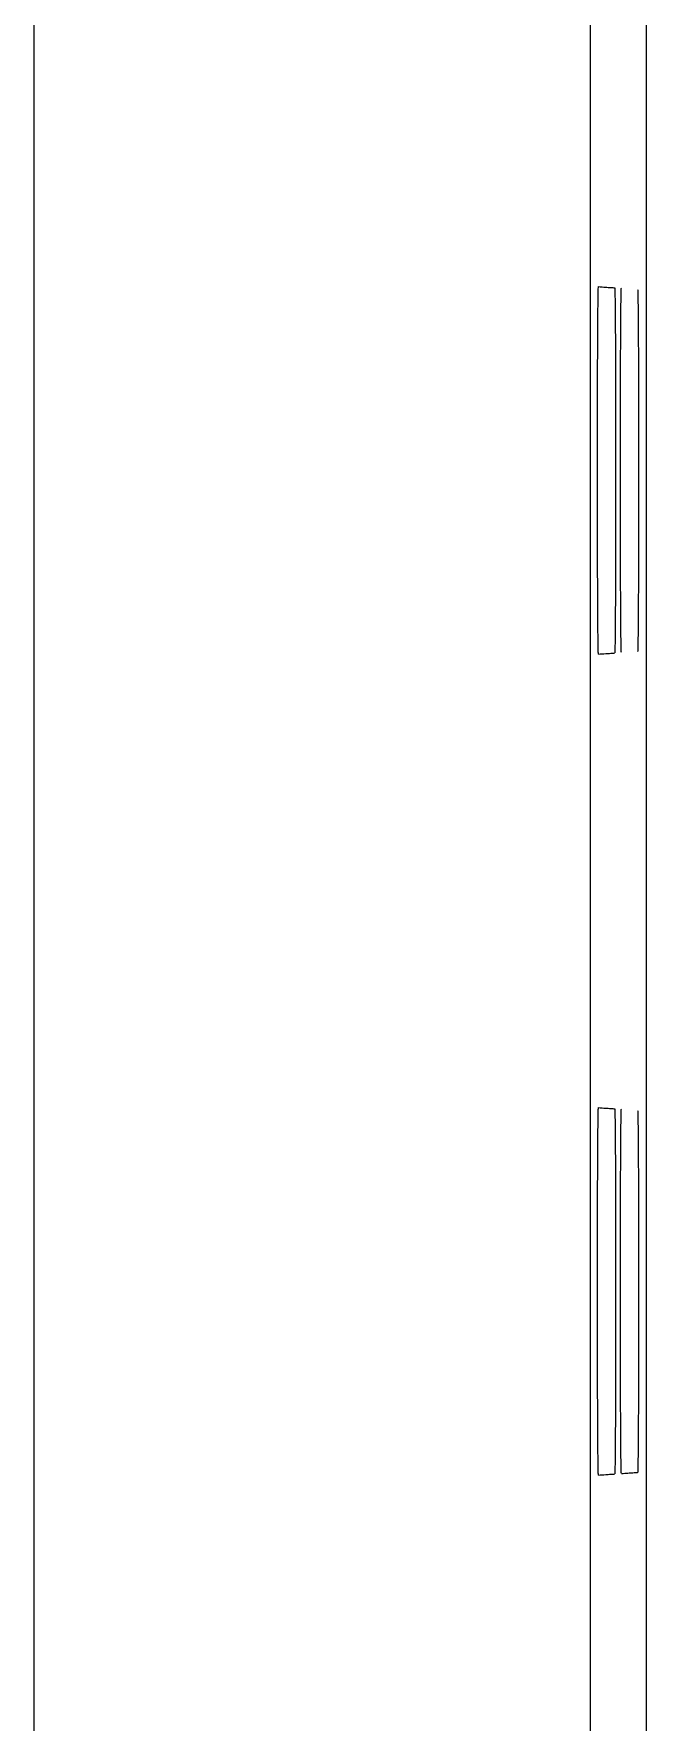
# Model space of a CAD drawing. Header units: millimetres. Extents: x -195 to 1349, y 148 to 750.
# Drawn here: x 1151.27 to 1154.62, y 326.37 to 335.63 of the extents above; entities that cross this region are included whole.
import ezdxf

# ---------------------------------------------------------------- set-up
doc = ezdxf.new("R2010")
doc.units = ezdxf.units.MM
doc.layers.add('4', color=7, linetype='CONTINUOUS', true_color=0xffffff)

msp = doc.modelspace()

# ---------------------------------------------------------------- linework, layer by layer
at = {"layer": '4', "color": 7, "linetype": 'Continuous', "lineweight": 18}
for p, q in [((1151.2657, 493.4313), (1151.2657, 317.0394)), ((1154.3156, 492.7814), (1154.3156, 317.6893))]:
    msp.add_line(p, q, dxfattribs=at)
for points, knots in [([(1154.6234, 352.4853), (1154.6234, 352.3411), (1154.6234, 352.1969), (1154.6234, 341.2313), (1154.6234, 330.4099), (1154.6234, 319.5885)], [0, 0, 0, 0, 0.013153, 0.013153, 1, 1, 1, 1]), ([(1154.3614, 332.2283), (1154.361, 332.2282), (1154.3607, 332.2346), (1154.3602, 332.2538), (1154.36, 332.2618), (1154.3598, 332.2761), (1154.3597, 332.2814), (1154.3595, 332.2926), (1154.3595, 332.2985), (1154.3592, 332.3175), (1154.3589, 332.3456), (1154.3586, 332.3792), (1154.3584, 332.4066), (1154.3583, 332.4161), (1154.3582, 332.4358), (1154.3581, 332.446), (1154.3579, 332.4776), (1154.3578, 332.4998), (1154.3574, 332.5694), (1154.3572, 332.6201), (1154.357, 332.6889), (1154.3569, 332.7029), (1154.3568, 332.7314), (1154.3568, 332.7458), (1154.3567, 332.7894), (1154.3566, 332.8191), (1154.3565, 332.8796), (1154.3564, 332.9105), (1154.3563, 332.9578), (1154.3563, 332.9737), (1154.3563, 333.0059), (1154.3562, 333.0221), (1154.3562, 333.0709), (1154.3561, 333.1361), (1154.3561, 333.2016), (1154.3561, 333.2673), (1154.3561, 333.3002), (1154.3562, 333.3497), (1154.3562, 333.3663), (1154.3562, 333.399), (1154.3563, 333.4804), (1154.3564, 333.5588), (1154.3566, 333.6351), (1154.3566, 333.6502), (1154.3567, 333.6802), (1154.3567, 333.6951), (1154.3568, 333.7389), (1154.3569, 333.7671), (1154.3572, 333.849), (1154.3574, 333.8999), (1154.3577, 333.9587), (1154.3578, 333.9702), (1154.3579, 333.9924), (1154.358, 334.0031), (1154.3582, 334.0344), (1154.3583, 334.054), (1154.3586, 334.0905), (1154.3588, 334.1075), (1154.3591, 334.1387), (1154.3592, 334.153), (1154.3595, 334.1783), (1154.3599, 334.2004), (1154.3602, 334.2164), (1154.3605, 334.2293), (1154.3607, 334.2342), (1154.361, 334.2408), (1154.3612, 334.2424), (1154.3614, 334.2424)], [0, 0, 0, 0, 0.0625, 0.0625, 0.09375, 0.09375, 0.109375, 0.109375, 0.125, 0.125, 0.15625, 0.1875, 0.1875, 0.203125, 0.203125, 0.21875, 0.21875, 0.25, 0.25, 0.3125, 0.3125, 0.328125, 0.328125, 0.34375, 0.34375, 0.375, 0.375, 0.40625, 0.40625, 0.421875, 0.421875, 0.4375, 0.4375, 0.46875, 0.5, 0.5, 0.53125, 0.53125, 0.546875, 0.546875, 0.5625, 0.625, 0.625, 0.640625, 0.640625, 0.65625, 0.65625, 0.6875, 0.6875, 0.75, 0.75, 0.765625, 0.765625, 0.78125, 0.78125, 0.8125, 0.8125, 0.84375, 0.84375, 0.875, 0.875, 0.90625, 0.9375, 0.9375, 0.96875, 0.96875, 1, 1, 1, 1]), ([(1154.3614, 334.2424), (1154.3747, 334.2415), (1154.388, 334.2405), (1154.4104, 334.239), (1154.4195, 334.2383), (1154.4359, 334.2372), (1154.4432, 334.2367), (1154.4506, 334.2362)], [0, 0, 0, 0, 0.448295, 0.448295, 0.75351, 0.75351, 1, 1, 1, 1]), ([(1154.4506, 334.2362), (1154.4509, 334.2361), (1154.4512, 334.2297), (1154.4517, 334.2107), (1154.4519, 334.2027), (1154.4522, 334.1836), (1154.4524, 334.1724), (1154.4527, 334.1473), (1154.453, 334.1193), (1154.4533, 334.0859), (1154.4535, 334.0586), (1154.4536, 334.0492), (1154.4537, 334.0296), (1154.4538, 334.0195), (1154.454, 333.9881), (1154.4541, 333.9661), (1154.4545, 333.8969), (1154.4547, 333.8465), (1154.455, 333.7782), (1154.455, 333.7642), (1154.4551, 333.7359), (1154.4551, 333.7216), (1154.4553, 333.6783), (1154.4553, 333.6488), (1154.4555, 333.5886), (1154.4555, 333.5579), (1154.4556, 333.511), (1154.4556, 333.4952), (1154.4557, 333.4633), (1154.4557, 333.4471), (1154.4557, 333.3987), (1154.4558, 333.3339), (1154.4558, 333.2688), (1154.4558, 333.2036), (1154.4558, 333.1709), (1154.4558, 333.1217), (1154.4558, 333.1053), (1154.4557, 333.0727), (1154.4557, 332.9919), (1154.4555, 332.9139), (1154.4554, 332.8382), (1154.4553, 332.8232), (1154.4553, 332.7934), (1154.4552, 332.7786), (1154.4551, 332.7351), (1154.455, 332.707), (1154.4547, 332.6257), (1154.4545, 332.5751), (1154.4542, 332.5167), (1154.4541, 332.5053), (1154.454, 332.4832), (1154.4539, 332.4725), (1154.4538, 332.4414), (1154.4536, 332.4219), (1154.4533, 332.3857), (1154.4532, 332.3688), (1154.4529, 332.3378), (1154.4527, 332.3236), (1154.4524, 332.2984), (1154.4521, 332.2764), (1154.4518, 332.2604), (1154.4514, 332.2476), (1154.4512, 332.2427), (1154.4509, 332.2361), (1154.4507, 332.2345), (1154.4506, 332.2345)], [0, 0, 0, 0, 0.0625, 0.0625, 0.09375, 0.09375, 0.125, 0.125, 0.15625, 0.1875, 0.1875, 0.203125, 0.203125, 0.21875, 0.21875, 0.25, 0.25, 0.3125, 0.3125, 0.328125, 0.328125, 0.34375, 0.34375, 0.375, 0.375, 0.40625, 0.40625, 0.421875, 0.421875, 0.4375, 0.4375, 0.46875, 0.5, 0.5, 0.53125, 0.53125, 0.546875, 0.546875, 0.5625, 0.625, 0.625, 0.640625, 0.640625, 0.65625, 0.65625, 0.6875, 0.6875, 0.75, 0.75, 0.765625, 0.765625, 0.78125, 0.78125, 0.8125, 0.8125, 0.84375, 0.84375, 0.875, 0.875, 0.90625, 0.9375, 0.9375, 0.96875, 0.96875, 1, 1, 1, 1]), ([(1154.4871, 332.237), (1154.4868, 332.237), (1154.4864, 332.2434), (1154.4859, 332.2623), (1154.4858, 332.2703), (1154.4855, 332.2845), (1154.4854, 332.2897), (1154.4853, 332.3008), (1154.4852, 332.3067), (1154.485, 332.3255), (1154.4846, 332.3533), (1154.4844, 332.3867), (1154.4841, 332.4139), (1154.4841, 332.4233), (1154.4839, 332.4428), (1154.4839, 332.4529), (1154.4837, 332.4842), (1154.4835, 332.5062), (1154.4832, 332.5752), (1154.483, 332.6255), (1154.4827, 332.6936), (1154.4827, 332.7076), (1154.4826, 332.7358), (1154.4825, 332.75), (1154.4824, 332.7933), (1154.4824, 332.8227), (1154.4822, 332.8828), (1154.4822, 332.9134), (1154.4821, 332.9602), (1154.4821, 332.976), (1154.482, 333.0079), (1154.482, 333.024), (1154.482, 333.0723), (1154.4819, 333.137), (1154.4819, 333.2019), (1154.4819, 333.267), (1154.4819, 333.2996), (1154.4819, 333.3487), (1154.4819, 333.3651), (1154.482, 333.3976), (1154.482, 333.4782), (1154.4822, 333.556), (1154.4823, 333.6316), (1154.4823, 333.6466), (1154.4824, 333.6763), (1154.4825, 333.6911), (1154.4826, 333.7345), (1154.4827, 333.7625), (1154.483, 333.8437), (1154.4832, 333.8941), (1154.4835, 333.9524), (1154.4835, 333.9637), (1154.4837, 333.9858), (1154.4837, 333.9964), (1154.4839, 334.0275), (1154.4841, 334.0469), (1154.4843, 334.0831), (1154.4845, 334.0999), (1154.4848, 334.1308), (1154.485, 334.145), (1154.4853, 334.17), (1154.4856, 334.192), (1154.4859, 334.2079), (1154.4863, 334.2207), (1154.4864, 334.2255), (1154.4868, 334.232), (1154.4869, 334.2336), (1154.4871, 334.2336)], [0, 0, 0, 0, 0.0625, 0.0625, 0.09375, 0.09375, 0.109375, 0.109375, 0.125, 0.125, 0.15625, 0.1875, 0.1875, 0.203125, 0.203125, 0.21875, 0.21875, 0.25, 0.25, 0.3125, 0.3125, 0.328125, 0.328125, 0.34375, 0.34375, 0.375, 0.375, 0.40625, 0.40625, 0.421875, 0.421875, 0.4375, 0.4375, 0.46875, 0.5, 0.5, 0.53125, 0.53125, 0.546875, 0.546875, 0.5625, 0.625, 0.625, 0.640625, 0.640625, 0.65625, 0.65625, 0.6875, 0.6875, 0.75, 0.75, 0.765625, 0.765625, 0.78125, 0.78125, 0.8125, 0.8125, 0.84375, 0.84375, 0.875, 0.875, 0.90625, 0.9375, 0.9375, 0.96875, 0.96875, 1, 1, 1, 1]), ([(1154.5763, 334.2274), (1154.5766, 334.2274), (1154.577, 334.221), (1154.5775, 334.2021), (1154.5776, 334.1942), (1154.5779, 334.1753), (1154.5781, 334.1642), (1154.5784, 334.1393), (1154.5787, 334.1116), (1154.579, 334.0784), (1154.5792, 334.0514), (1154.5793, 334.0421), (1154.5794, 334.0227), (1154.5795, 334.0126), (1154.5797, 333.9815), (1154.5798, 333.9597), (1154.5802, 333.891), (1154.5804, 333.8411), (1154.5806, 333.7734), (1154.5807, 333.7596), (1154.5808, 333.7315), (1154.5808, 333.7174), (1154.5809, 333.6744), (1154.581, 333.6452), (1154.5811, 333.5855), (1154.5812, 333.5551), (1154.5813, 333.5086), (1154.5813, 333.4929), (1154.5813, 333.4613), (1154.5814, 333.4452), (1154.5814, 333.3972), (1154.5815, 333.333), (1154.5815, 333.2685), (1154.5815, 333.2039), (1154.5815, 333.1714), (1154.5814, 333.1227), (1154.5814, 333.1064), (1154.5814, 333.0741), (1154.5813, 332.9941), (1154.5812, 332.9168), (1154.581, 332.8417), (1154.581, 332.8268), (1154.5809, 332.7973), (1154.5809, 332.7826), (1154.5808, 332.7395), (1154.5807, 332.7117), (1154.5804, 332.631), (1154.5802, 332.5809), (1154.5799, 332.523), (1154.5798, 332.5117), (1154.5797, 332.4898), (1154.5796, 332.4792), (1154.5794, 332.4484), (1154.5793, 332.4291), (1154.579, 332.3931), (1154.5789, 332.3764), (1154.5786, 332.3457), (1154.5784, 332.3316), (1154.5781, 332.3066), (1154.5778, 332.2848), (1154.5775, 332.269), (1154.5771, 332.2563), (1154.577, 332.2514), (1154.5766, 332.2449), (1154.5764, 332.2433), (1154.5763, 332.2433)], [0, 0, 0, 0, 0.0625, 0.0625, 0.09375, 0.09375, 0.125, 0.125, 0.15625, 0.1875, 0.1875, 0.203125, 0.203125, 0.21875, 0.21875, 0.25, 0.25, 0.3125, 0.3125, 0.328125, 0.328125, 0.34375, 0.34375, 0.375, 0.375, 0.40625, 0.40625, 0.421875, 0.421875, 0.4375, 0.4375, 0.46875, 0.5, 0.5, 0.53125, 0.53125, 0.546875, 0.546875, 0.5625, 0.625, 0.625, 0.640625, 0.640625, 0.65625, 0.65625, 0.6875, 0.6875, 0.75, 0.75, 0.765625, 0.765625, 0.78125, 0.78125, 0.8125, 0.8125, 0.84375, 0.84375, 0.875, 0.875, 0.90625, 0.9375, 0.9375, 0.96875, 0.96875, 1, 1, 1, 1]), ([(1154.3614, 332.2283), (1154.3747, 332.2292), (1154.388, 332.2301), (1154.4104, 332.2317), (1154.4195, 332.2323), (1154.4359, 332.2335), (1154.4432, 332.234), (1154.4506, 332.2345)], [0, 0, 0, 0, 0.448296, 0.448296, 0.75351, 0.75351, 1, 1, 1, 1]), ([(1154.3614, 327.7283), (1154.361, 327.7282), (1154.3607, 327.7346), (1154.3602, 327.7538), (1154.36, 327.7618), (1154.3598, 327.7761), (1154.3597, 327.7814), (1154.3595, 327.7926), (1154.3595, 327.7985), (1154.3592, 327.8175), (1154.3589, 327.8456), (1154.3586, 327.8792), (1154.3584, 327.9066), (1154.3583, 327.9161), (1154.3582, 327.9358), (1154.3581, 327.946), (1154.3579, 327.9776), (1154.3578, 327.9998), (1154.3574, 328.0694), (1154.3572, 328.1201), (1154.357, 328.1889), (1154.3569, 328.2029), (1154.3568, 328.2314), (1154.3568, 328.2458), (1154.3567, 328.2894), (1154.3566, 328.3191), (1154.3565, 328.3796), (1154.3564, 328.4105), (1154.3563, 328.4578), (1154.3563, 328.4737), (1154.3563, 328.5059), (1154.3562, 328.5221), (1154.3562, 328.5709), (1154.3561, 328.6361), (1154.3561, 328.7016), (1154.3561, 328.7673), (1154.3561, 328.8002), (1154.3562, 328.8497), (1154.3562, 328.8663), (1154.3562, 328.899), (1154.3563, 328.9804), (1154.3564, 329.0588), (1154.3566, 329.1351), (1154.3566, 329.1502), (1154.3567, 329.1802), (1154.3567, 329.1951), (1154.3568, 329.2389), (1154.3569, 329.2671), (1154.3572, 329.349), (1154.3574, 329.3999), (1154.3577, 329.4587), (1154.3578, 329.4702), (1154.3579, 329.4924), (1154.358, 329.5031), (1154.3582, 329.5344), (1154.3583, 329.554), (1154.3586, 329.5905), (1154.3588, 329.6075), (1154.3591, 329.6387), (1154.3592, 329.653), (1154.3595, 329.6783), (1154.3599, 329.7004), (1154.3602, 329.7164), (1154.3605, 329.7293), (1154.3607, 329.7342), (1154.361, 329.7408), (1154.3612, 329.7424), (1154.3614, 329.7424)], [0, 0, 0, 0, 0.0625, 0.0625, 0.09375, 0.09375, 0.109375, 0.109375, 0.125, 0.125, 0.15625, 0.1875, 0.1875, 0.203125, 0.203125, 0.21875, 0.21875, 0.25, 0.25, 0.3125, 0.3125, 0.328125, 0.328125, 0.34375, 0.34375, 0.375, 0.375, 0.40625, 0.40625, 0.421875, 0.421875, 0.4375, 0.4375, 0.46875, 0.5, 0.5, 0.53125, 0.53125, 0.546875, 0.546875, 0.5625, 0.625, 0.625, 0.640625, 0.640625, 0.65625, 0.65625, 0.6875, 0.6875, 0.75, 0.75, 0.765625, 0.765625, 0.78125, 0.78125, 0.8125, 0.8125, 0.84375, 0.84375, 0.875, 0.875, 0.90625, 0.9375, 0.9375, 0.96875, 0.96875, 1, 1, 1, 1]), ([(1154.3614, 329.7424), (1154.3747, 329.7415), (1154.388, 329.7405), (1154.4104, 329.739), (1154.4195, 329.7383), (1154.4359, 329.7372), (1154.4432, 329.7367), (1154.4506, 329.7362)], [0, 0, 0, 0, 0.448295, 0.448295, 0.75351, 0.75351, 1, 1, 1, 1]), ([(1154.4506, 329.7362), (1154.4509, 329.7361), (1154.4512, 329.7297), (1154.4517, 329.7107), (1154.4519, 329.7027), (1154.4522, 329.6836), (1154.4524, 329.6724), (1154.4527, 329.6473), (1154.453, 329.6193), (1154.4533, 329.5859), (1154.4535, 329.5586), (1154.4536, 329.5492), (1154.4537, 329.5296), (1154.4538, 329.5195), (1154.454, 329.4881), (1154.4541, 329.4661), (1154.4545, 329.3969), (1154.4547, 329.3465), (1154.455, 329.2782), (1154.455, 329.2642), (1154.4551, 329.2359), (1154.4551, 329.2216), (1154.4553, 329.1783), (1154.4553, 329.1488), (1154.4555, 329.0886), (1154.4555, 329.0579), (1154.4556, 329.011), (1154.4556, 328.9952), (1154.4557, 328.9633), (1154.4557, 328.9471), (1154.4557, 328.8987), (1154.4558, 328.8339), (1154.4558, 328.7688), (1154.4558, 328.7036), (1154.4558, 328.6709), (1154.4558, 328.6217), (1154.4558, 328.6053), (1154.4557, 328.5727), (1154.4557, 328.4919), (1154.4555, 328.4139), (1154.4554, 328.3382), (1154.4553, 328.3232), (1154.4553, 328.2934), (1154.4552, 328.2786), (1154.4551, 328.2351), (1154.455, 328.207), (1154.4547, 328.1257), (1154.4545, 328.0751), (1154.4542, 328.0167), (1154.4541, 328.0053), (1154.454, 327.9832), (1154.4539, 327.9725), (1154.4538, 327.9414), (1154.4536, 327.9219), (1154.4533, 327.8857), (1154.4532, 327.8688), (1154.4529, 327.8378), (1154.4527, 327.8236), (1154.4524, 327.7984), (1154.4521, 327.7764), (1154.4518, 327.7604), (1154.4514, 327.7476), (1154.4512, 327.7427), (1154.4509, 327.7361), (1154.4507, 327.7345), (1154.4506, 327.7345)], [0, 0, 0, 0, 0.0625, 0.0625, 0.09375, 0.09375, 0.125, 0.125, 0.15625, 0.1875, 0.1875, 0.203125, 0.203125, 0.21875, 0.21875, 0.25, 0.25, 0.3125, 0.3125, 0.328125, 0.328125, 0.34375, 0.34375, 0.375, 0.375, 0.40625, 0.40625, 0.421875, 0.421875, 0.4375, 0.4375, 0.46875, 0.5, 0.5, 0.53125, 0.53125, 0.546875, 0.546875, 0.5625, 0.625, 0.625, 0.640625, 0.640625, 0.65625, 0.65625, 0.6875, 0.6875, 0.75, 0.75, 0.765625, 0.765625, 0.78125, 0.78125, 0.8125, 0.8125, 0.84375, 0.84375, 0.875, 0.875, 0.90625, 0.9375, 0.9375, 0.96875, 0.96875, 1, 1, 1, 1]), ([(1154.4871, 327.737), (1154.4868, 327.737), (1154.4864, 327.7434), (1154.4859, 327.7623), (1154.4858, 327.7703), (1154.4855, 327.7845), (1154.4854, 327.7897), (1154.4853, 327.8008), (1154.4852, 327.8067), (1154.485, 327.8255), (1154.4846, 327.8533), (1154.4844, 327.8867), (1154.4841, 327.9139), (1154.4841, 327.9233), (1154.4839, 327.9428), (1154.4839, 327.9529), (1154.4837, 327.9842), (1154.4835, 328.0062), (1154.4832, 328.0752), (1154.483, 328.1255), (1154.4827, 328.1936), (1154.4827, 328.2076), (1154.4826, 328.2358), (1154.4825, 328.25), (1154.4824, 328.2933), (1154.4824, 328.3227), (1154.4822, 328.3828), (1154.4822, 328.4134), (1154.4821, 328.4602), (1154.4821, 328.476), (1154.482, 328.5079), (1154.482, 328.524), (1154.482, 328.5723), (1154.4819, 328.637), (1154.4819, 328.7019), (1154.4819, 328.767), (1154.4819, 328.7996), (1154.4819, 328.8487), (1154.4819, 328.8651), (1154.482, 328.8976), (1154.482, 328.9782), (1154.4822, 329.056), (1154.4823, 329.1316), (1154.4823, 329.1466), (1154.4824, 329.1763), (1154.4825, 329.1911), (1154.4826, 329.2345), (1154.4827, 329.2625), (1154.483, 329.3437), (1154.4832, 329.3941), (1154.4835, 329.4524), (1154.4835, 329.4637), (1154.4837, 329.4858), (1154.4837, 329.4964), (1154.4839, 329.5275), (1154.4841, 329.5469), (1154.4843, 329.5831), (1154.4845, 329.5999), (1154.4848, 329.6308), (1154.485, 329.645), (1154.4853, 329.67), (1154.4856, 329.692), (1154.4859, 329.7079), (1154.4863, 329.7207), (1154.4864, 329.7255), (1154.4868, 329.732), (1154.4869, 329.7336), (1154.4871, 329.7336)], [0, 0, 0, 0, 0.0625, 0.0625, 0.09375, 0.09375, 0.109375, 0.109375, 0.125, 0.125, 0.15625, 0.1875, 0.1875, 0.203125, 0.203125, 0.21875, 0.21875, 0.25, 0.25, 0.3125, 0.3125, 0.328125, 0.328125, 0.34375, 0.34375, 0.375, 0.375, 0.40625, 0.40625, 0.421875, 0.421875, 0.4375, 0.4375, 0.46875, 0.5, 0.5, 0.53125, 0.53125, 0.546875, 0.546875, 0.5625, 0.625, 0.625, 0.640625, 0.640625, 0.65625, 0.65625, 0.6875, 0.6875, 0.75, 0.75, 0.765625, 0.765625, 0.78125, 0.78125, 0.8125, 0.8125, 0.84375, 0.84375, 0.875, 0.875, 0.90625, 0.9375, 0.9375, 0.96875, 0.96875, 1, 1, 1, 1]), ([(1154.5763, 329.7274), (1154.5766, 329.7274), (1154.577, 329.721), (1154.5775, 329.7021), (1154.5776, 329.6942), (1154.5779, 329.6753), (1154.5781, 329.6642), (1154.5784, 329.6393), (1154.5787, 329.6116), (1154.579, 329.5784), (1154.5792, 329.5514), (1154.5793, 329.5421), (1154.5794, 329.5227), (1154.5795, 329.5126), (1154.5797, 329.4815), (1154.5798, 329.4597), (1154.5802, 329.391), (1154.5804, 329.3411), (1154.5806, 329.2734), (1154.5807, 329.2596), (1154.5808, 329.2315), (1154.5808, 329.2174), (1154.5809, 329.1744), (1154.581, 329.1452), (1154.5811, 329.0855), (1154.5812, 329.0551), (1154.5813, 329.0086), (1154.5813, 328.9929), (1154.5813, 328.9613), (1154.5814, 328.9452), (1154.5814, 328.8972), (1154.5815, 328.833), (1154.5815, 328.7685), (1154.5815, 328.7039), (1154.5815, 328.6714), (1154.5814, 328.6227), (1154.5814, 328.6064), (1154.5814, 328.5741), (1154.5813, 328.4941), (1154.5812, 328.4168), (1154.581, 328.3417), (1154.581, 328.3268), (1154.5809, 328.2973), (1154.5809, 328.2826), (1154.5808, 328.2395), (1154.5807, 328.2117), (1154.5804, 328.131), (1154.5802, 328.0809), (1154.5799, 328.023), (1154.5798, 328.0117), (1154.5797, 327.9898), (1154.5796, 327.9792), (1154.5794, 327.9484), (1154.5793, 327.9291), (1154.579, 327.8931), (1154.5789, 327.8764), (1154.5786, 327.8457), (1154.5784, 327.8316), (1154.5781, 327.8066), (1154.5778, 327.7848), (1154.5775, 327.769), (1154.5771, 327.7563), (1154.577, 327.7514), (1154.5766, 327.7449), (1154.5764, 327.7433), (1154.5763, 327.7433)], [0, 0, 0, 0, 0.0625, 0.0625, 0.09375, 0.09375, 0.125, 0.125, 0.15625, 0.1875, 0.1875, 0.203125, 0.203125, 0.21875, 0.21875, 0.25, 0.25, 0.3125, 0.3125, 0.328125, 0.328125, 0.34375, 0.34375, 0.375, 0.375, 0.40625, 0.40625, 0.421875, 0.421875, 0.4375, 0.4375, 0.46875, 0.5, 0.5, 0.53125, 0.53125, 0.546875, 0.546875, 0.5625, 0.625, 0.625, 0.640625, 0.640625, 0.65625, 0.65625, 0.6875, 0.6875, 0.75, 0.75, 0.765625, 0.765625, 0.78125, 0.78125, 0.8125, 0.8125, 0.84375, 0.84375, 0.875, 0.875, 0.90625, 0.9375, 0.9375, 0.96875, 0.96875, 1, 1, 1, 1]), ([(1154.3614, 327.7283), (1154.3747, 327.7292), (1154.388, 327.7301), (1154.4104, 327.7317), (1154.4195, 327.7323), (1154.4359, 327.7335), (1154.4432, 327.734), (1154.4506, 327.7345)], [0, 0, 0, 0, 0.448296, 0.448296, 0.75351, 0.75351, 1, 1, 1, 1]), ([(1154.4871, 327.737), (1154.4992, 327.7379), (1154.5113, 327.7387), (1154.5322, 327.7402), (1154.541, 327.7408), (1154.5586, 327.742), (1154.5675, 327.7427), (1154.5763, 327.7433)], [0, 0, 0, 0, 0.406541, 0.406541, 0.703271, 0.703271, 1, 1, 1, 1])]:
    msp.add_open_spline(points, degree=3, knots=knots, dxfattribs=at)

doc.saveas('drawing.dxf')
